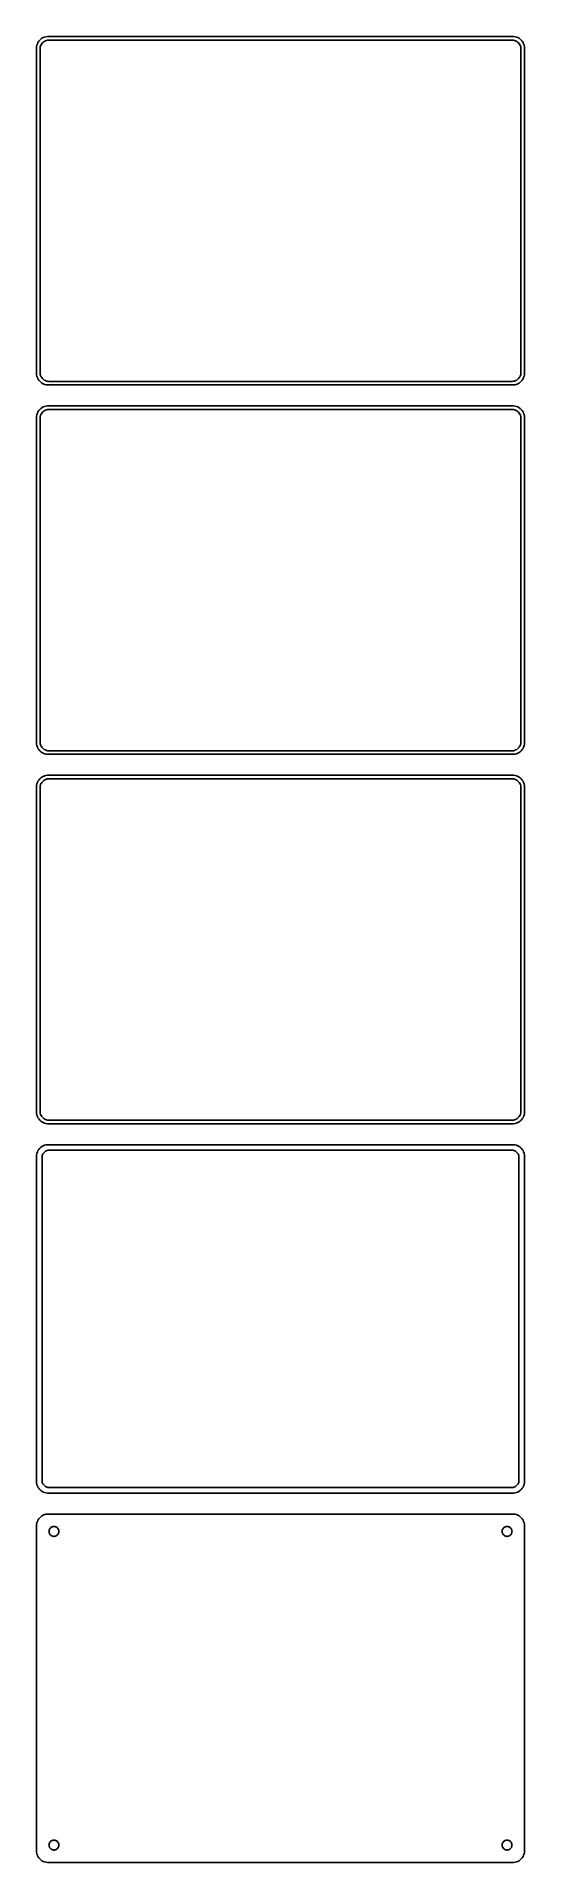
# Model space of a CAD drawing. Header units: metres. Extents: x -105 to 105, y 720 to 1506.
import ezdxf

# ---------------------------------------------------------------- set-up
doc = ezdxf.new("R2010")
doc.units = ezdxf.units.M

msp = doc.modelspace()

# ---------------------------------------------------------------- linework, layer by layer
for p, q in [((-104.961, 1501.63), (-105, 1501)), ((-104.843, 1502.24), (-104.961, 1501.63)), ((-104.649, 1502.84), (-104.843, 1502.24)), ((-104.382, 1503.41), (-104.649, 1502.84)), ((-104.045, 1503.94), (-104.382, 1503.41)), ((-103.645, 1504.42), (-104.045, 1503.94)), ((-103.187, 1504.85), (-103.645, 1504.42)), ((-103.468, 1501), (-103.374, 1501.49)), ((-103.374, 1501.49), (-103.219, 1501.97)), ((-103.219, 1501.97), (-103.005, 1502.43)), ((-102.679, 1505.22), (-103.187, 1504.85)), ((-103.005, 1502.43), (-102.736, 1502.85)), ((-102.736, 1502.85), (-102.416, 1503.24)), ((-102.129, 1505.52), (-102.679, 1505.22)), ((-102.416, 1503.24), (-102.05, 1503.58)), ((-101.545, 1505.76), (-102.129, 1505.52)), ((-102.05, 1503.58), (-101.643, 1503.88)), ((-101.643, 1503.88), (-101.203, 1504.12)), ((-100.937, 1505.91), (-101.545, 1505.76)), ((-101.203, 1504.12), (-100.736, 1504.3)), ((-100.314, 1505.99), (-100.937, 1505.91)), ((-100.736, 1504.3), (-100.25, 1504.43)), ((100.314, 1505.99), (-100.314, 1505.99)), ((-100.25, 1504.43), (-99.7512, 1504.49)), ((-99.7512, 1504.49), (99.7512, 1504.49)), ((99.7512, 1504.49), (100.25, 1504.43)), ((100.25, 1504.43), (100.736, 1504.3)), ((100.937, 1505.91), (100.314, 1505.99)), ((100.736, 1504.3), (101.203, 1504.12)), ((101.545, 1505.76), (100.937, 1505.91)), ((101.203, 1504.12), (101.643, 1503.88)), ((102.129, 1505.52), (101.545, 1505.76)), ((101.643, 1503.88), (102.05, 1503.58)), ((102.05, 1503.58), (102.416, 1503.24)), ((102.679, 1505.22), (102.129, 1505.52)), ((102.416, 1503.24), (102.736, 1502.85)), ((103.187, 1504.85), (102.679, 1505.22)), ((102.736, 1502.85), (103.005, 1502.43)), ((103.005, 1502.43), (103.219, 1501.97)), ((103.645, 1504.42), (103.187, 1504.85)), ((103.219, 1501.97), (103.374, 1501.49)), ((103.374, 1501.49), (103.468, 1501)), ((104.045, 1503.94), (103.645, 1504.42)), ((104.382, 1503.41), (104.045, 1503.94)), ((104.649, 1502.84), (104.382, 1503.41)), ((104.843, 1502.24), (104.649, 1502.84)), ((104.961, 1501.63), (104.843, 1502.24)), ((105, 1501), (104.961, 1501.63)), ((-105, 1501), (-105, 1361)), ((-103.5, 1500.5), (-103.468, 1501)), ((-103.5, 1361.5), (-103.5, 1500.5)), ((103.468, 1501), (103.5, 1500.5)), ((103.5, 1500.5), (103.5, 1361.5)), ((105, 1361), (105, 1501)), ((-105, 1361), (-104.961, 1360.37)), ((-104.961, 1360.37), (-104.843, 1359.76)), ((-104.843, 1359.76), (-104.649, 1359.16)), ((-103.468, 1361), (-103.5, 1361.5)), ((-103.374, 1360.51), (-103.468, 1361)), ((-103.219, 1360.03), (-103.374, 1360.51)), ((-103.005, 1359.57), (-103.219, 1360.03)), ((103.219, 1360.03), (103.005, 1359.57)), ((103.374, 1360.51), (103.219, 1360.03)), ((103.468, 1361), (103.374, 1360.51)), ((103.5, 1361.5), (103.468, 1361)), ((104.649, 1359.16), (104.843, 1359.76)), ((104.843, 1359.76), (104.961, 1360.37)), ((104.961, 1360.37), (105, 1361)), ((-104.649, 1359.16), (-104.382, 1358.59)), ((-104.382, 1358.59), (-104.045, 1358.06)), ((-104.045, 1358.06), (-103.645, 1357.58)), ((-103.645, 1357.58), (-103.187, 1357.15)), ((-103.187, 1357.15), (-102.679, 1356.78)), ((-102.736, 1359.15), (-103.005, 1359.57)), ((-102.416, 1358.76), (-102.736, 1359.15)), ((-102.679, 1356.78), (-102.129, 1356.48)), ((-102.05, 1358.42), (-102.416, 1358.76)), ((-102.129, 1356.48), (-101.545, 1356.24)), ((-101.643, 1358.12), (-102.05, 1358.42)), ((-101.203, 1357.88), (-101.643, 1358.12)), ((-101.545, 1356.24), (-100.937, 1356.09)), ((-100.736, 1357.7), (-101.203, 1357.88)), ((-100.937, 1356.09), (-100.314, 1356.01)), ((-100.25, 1357.57), (-100.736, 1357.7)), ((-100.314, 1356.01), (100.314, 1356.01)), ((-99.7512, 1357.51), (-100.25, 1357.57)), ((99.7512, 1357.51), (-99.7512, 1357.51)), ((100.25, 1357.57), (99.7512, 1357.51)), ((100.736, 1357.7), (100.25, 1357.57)), ((100.314, 1356.01), (100.937, 1356.09)), ((101.203, 1357.88), (100.736, 1357.7)), ((100.937, 1356.09), (101.545, 1356.24)), ((101.643, 1358.12), (101.203, 1357.88)), ((101.545, 1356.24), (102.129, 1356.48)), ((102.05, 1358.42), (101.643, 1358.12)), ((102.416, 1358.76), (102.05, 1358.42)), ((102.129, 1356.48), (102.679, 1356.78)), ((102.736, 1359.15), (102.416, 1358.76)), ((102.679, 1356.78), (103.187, 1357.15)), ((103.005, 1359.57), (102.736, 1359.15)), ((103.187, 1357.15), (103.645, 1357.58)), ((103.645, 1357.58), (104.045, 1358.06)), ((104.045, 1358.06), (104.382, 1358.59)), ((104.382, 1358.59), (104.649, 1359.16)), ((-104.382, 1344.41), (-104.649, 1343.84)), ((-104.045, 1344.94), (-104.382, 1344.41)), ((-103.645, 1345.42), (-104.045, 1344.94)), ((-103.187, 1345.85), (-103.645, 1345.42)), ((-102.679, 1346.22), (-103.187, 1345.85)), ((-102.736, 1343.85), (-102.416, 1344.24)), ((-102.129, 1346.52), (-102.679, 1346.22)), ((-102.416, 1344.24), (-102.05, 1344.58)), ((-101.545, 1346.76), (-102.129, 1346.52)), ((-102.05, 1344.58), (-101.643, 1344.88)), ((-101.643, 1344.88), (-101.203, 1345.12)), ((-100.937, 1346.91), (-101.545, 1346.76)), ((-101.203, 1345.12), (-100.736, 1345.3)), ((-100.314, 1346.99), (-100.937, 1346.91)), ((-100.736, 1345.3), (-100.25, 1345.43)), ((100.314, 1346.99), (-100.314, 1346.99)), ((-100.25, 1345.43), (-99.7512, 1345.49)), ((-99.7512, 1345.49), (99.7512, 1345.49)), ((99.7512, 1345.49), (100.25, 1345.43)), ((100.25, 1345.43), (100.736, 1345.3)), ((100.937, 1346.91), (100.314, 1346.99)), ((100.736, 1345.3), (101.203, 1345.12)), ((101.545, 1346.76), (100.937, 1346.91)), ((101.203, 1345.12), (101.643, 1344.88)), ((102.129, 1346.52), (101.545, 1346.76)), ((101.643, 1344.88), (102.05, 1344.58)), ((102.05, 1344.58), (102.416, 1344.24)), ((102.679, 1346.22), (102.129, 1346.52)), ((102.416, 1344.24), (102.736, 1343.85)), ((103.187, 1345.85), (102.679, 1346.22)), ((103.645, 1345.42), (103.187, 1345.85)), ((104.045, 1344.94), (103.645, 1345.42)), ((104.382, 1344.41), (104.045, 1344.94)), ((104.649, 1343.84), (104.382, 1344.41)), ((-104.961, 1342.63), (-105, 1342)), ((-105, 1342), (-105, 1202)), ((-104.843, 1343.24), (-104.961, 1342.63)), ((-104.649, 1343.84), (-104.843, 1343.24)), ((-103.5, 1341.5), (-103.468, 1342)), ((-103.5, 1202.5), (-103.5, 1341.5)), ((-103.468, 1342), (-103.374, 1342.49)), ((-103.374, 1342.49), (-103.219, 1342.97)), ((-103.219, 1342.97), (-103.005, 1343.43)), ((-103.005, 1343.43), (-102.736, 1343.85)), ((102.736, 1343.85), (103.005, 1343.43)), ((103.005, 1343.43), (103.219, 1342.97)), ((103.219, 1342.97), (103.374, 1342.49)), ((103.374, 1342.49), (103.468, 1342)), ((103.468, 1342), (103.5, 1341.5)), ((103.5, 1341.5), (103.5, 1202.5)), ((104.843, 1343.24), (104.649, 1343.84)), ((104.961, 1342.63), (104.843, 1343.24)), ((105, 1342), (104.961, 1342.63)), ((105, 1202), (105, 1342)), ((-105, 1202), (-104.961, 1201.37)), ((-104.961, 1201.37), (-104.843, 1200.76)), ((-104.843, 1200.76), (-104.649, 1200.16)), ((-104.649, 1200.16), (-104.382, 1199.59)), ((-104.382, 1199.59), (-104.045, 1199.06)), ((-104.045, 1199.06), (-103.645, 1198.58)), ((-103.645, 1198.58), (-103.187, 1198.15)), ((-103.468, 1202), (-103.5, 1202.5)), ((-103.374, 1201.51), (-103.468, 1202)), ((-103.219, 1201.03), (-103.374, 1201.51)), ((-103.005, 1200.57), (-103.219, 1201.03)), ((-103.187, 1198.15), (-102.679, 1197.78)), ((-102.736, 1200.15), (-103.005, 1200.57)), ((-102.416, 1199.76), (-102.736, 1200.15)), ((-102.679, 1197.78), (-102.129, 1197.48)), ((-102.05, 1199.42), (-102.416, 1199.76)), ((-102.129, 1197.48), (-101.545, 1197.24)), ((-101.643, 1199.12), (-102.05, 1199.42)), ((-101.203, 1198.88), (-101.643, 1199.12)), ((-101.545, 1197.24), (-100.937, 1197.09)), ((-100.736, 1198.7), (-101.203, 1198.88)), ((-100.937, 1197.09), (-100.314, 1197.01)), ((-100.25, 1198.57), (-100.736, 1198.7)), ((-100.314, 1197.01), (100.314, 1197.01)), ((-99.7512, 1198.51), (-100.25, 1198.57)), ((99.7512, 1198.51), (-99.7512, 1198.51)), ((100.25, 1198.57), (99.7512, 1198.51)), ((100.736, 1198.7), (100.25, 1198.57)), ((100.314, 1197.01), (100.937, 1197.09)), ((101.203, 1198.88), (100.736, 1198.7)), ((100.937, 1197.09), (101.545, 1197.24)), ((101.643, 1199.12), (101.203, 1198.88)), ((101.545, 1197.24), (102.129, 1197.48)), ((102.05, 1199.42), (101.643, 1199.12)), ((102.416, 1199.76), (102.05, 1199.42)), ((102.129, 1197.48), (102.679, 1197.78)), ((102.736, 1200.15), (102.416, 1199.76)), ((102.679, 1197.78), (103.187, 1198.15)), ((103.005, 1200.57), (102.736, 1200.15)), ((103.219, 1201.03), (103.005, 1200.57)), ((103.187, 1198.15), (103.645, 1198.58)), ((103.374, 1201.51), (103.219, 1201.03)), ((103.468, 1202), (103.374, 1201.51)), ((103.5, 1202.5), (103.468, 1202)), ((103.645, 1198.58), (104.045, 1199.06)), ((104.045, 1199.06), (104.382, 1199.59)), ((104.382, 1199.59), (104.649, 1200.16)), ((104.649, 1200.16), (104.843, 1200.76)), ((104.843, 1200.76), (104.961, 1201.37)), ((104.961, 1201.37), (105, 1202)), ((-103.187, 1186.85), (-103.645, 1186.42)), ((-102.679, 1187.22), (-103.187, 1186.85)), ((-102.129, 1187.52), (-102.679, 1187.22)), ((-101.545, 1187.76), (-102.129, 1187.52)), ((-100.937, 1187.91), (-101.545, 1187.76)), ((-100.314, 1187.99), (-100.937, 1187.91)), ((100.314, 1187.99), (-100.314, 1187.99)), ((100.937, 1187.91), (100.314, 1187.99)), ((101.545, 1187.76), (100.937, 1187.91)), ((102.129, 1187.52), (101.545, 1187.76)), ((102.679, 1187.22), (102.129, 1187.52)), ((103.187, 1186.85), (102.679, 1187.22)), ((103.645, 1186.42), (103.187, 1186.85)), ((-104.961, 1183.63), (-105, 1183)), ((-105, 1183), (-105, 1043)), ((-104.843, 1184.24), (-104.961, 1183.63)), ((-104.649, 1184.84), (-104.843, 1184.24)), ((-104.382, 1185.41), (-104.649, 1184.84)), ((-104.045, 1185.94), (-104.382, 1185.41)), ((-103.645, 1186.42), (-104.045, 1185.94)), ((-103.5, 1182.5), (-103.468, 1183)), ((-103.5, 1043.5), (-103.5, 1182.5)), ((-103.468, 1183), (-103.374, 1183.49)), ((-103.374, 1183.49), (-103.219, 1183.97)), ((-103.219, 1183.97), (-103.005, 1184.43)), ((-103.005, 1184.43), (-102.736, 1184.85)), ((-102.736, 1184.85), (-102.416, 1185.24)), ((-102.416, 1185.24), (-102.05, 1185.58)), ((-102.05, 1185.58), (-101.643, 1185.88)), ((-101.643, 1185.88), (-101.203, 1186.12)), ((-101.203, 1186.12), (-100.736, 1186.3)), ((-100.736, 1186.3), (-100.25, 1186.43)), ((-100.25, 1186.43), (-99.7512, 1186.49)), ((-99.7512, 1186.49), (99.7512, 1186.49)), ((99.7512, 1186.49), (100.25, 1186.43)), ((100.25, 1186.43), (100.736, 1186.3)), ((100.736, 1186.3), (101.203, 1186.12)), ((101.203, 1186.12), (101.643, 1185.88)), ((101.643, 1185.88), (102.05, 1185.58)), ((102.05, 1185.58), (102.416, 1185.24)), ((102.416, 1185.24), (102.736, 1184.85)), ((102.736, 1184.85), (103.005, 1184.43)), ((103.005, 1184.43), (103.219, 1183.97)), ((103.219, 1183.97), (103.374, 1183.49)), ((103.374, 1183.49), (103.468, 1183)), ((103.468, 1183), (103.5, 1182.5)), ((103.5, 1182.5), (103.5, 1043.5)), ((104.045, 1185.94), (103.645, 1186.42)), ((104.382, 1185.41), (104.045, 1185.94)), ((104.649, 1184.84), (104.382, 1185.41)), ((104.843, 1184.24), (104.649, 1184.84)), ((104.961, 1183.63), (104.843, 1184.24)), ((105, 1183), (104.961, 1183.63)), ((105, 1043), (105, 1183)), ((-105, 1043), (-104.961, 1042.37)), ((-104.961, 1042.37), (-104.843, 1041.76)), ((-104.843, 1041.76), (-104.649, 1041.16)), ((-104.649, 1041.16), (-104.382, 1040.59)), ((-104.382, 1040.59), (-104.045, 1040.06)), ((-104.045, 1040.06), (-103.645, 1039.58)), ((-103.645, 1039.58), (-103.187, 1039.15)), ((-103.468, 1043), (-103.5, 1043.5)), ((-103.374, 1042.51), (-103.468, 1043)), ((-103.219, 1042.03), (-103.374, 1042.51)), ((-103.005, 1041.57), (-103.219, 1042.03)), ((-103.187, 1039.15), (-102.679, 1038.78)), ((-102.736, 1041.15), (-103.005, 1041.57)), ((-102.416, 1040.76), (-102.736, 1041.15)), ((-102.679, 1038.78), (-102.129, 1038.48)), ((-102.05, 1040.42), (-102.416, 1040.76)), ((-102.129, 1038.48), (-101.545, 1038.24)), ((-101.643, 1040.12), (-102.05, 1040.42)), ((-101.203, 1039.88), (-101.643, 1040.12)), ((-101.545, 1038.24), (-100.937, 1038.09)), ((-100.736, 1039.7), (-101.203, 1039.88)), ((-100.937, 1038.09), (-100.314, 1038.01)), ((-100.25, 1039.57), (-100.736, 1039.7)), ((-100.314, 1038.01), (100.314, 1038.01)), ((-99.7512, 1039.51), (-100.25, 1039.57)), ((99.7512, 1039.51), (-99.7512, 1039.51)), ((100.25, 1039.57), (99.7512, 1039.51)), ((100.736, 1039.7), (100.25, 1039.57)), ((100.314, 1038.01), (100.937, 1038.09)), ((101.203, 1039.88), (100.736, 1039.7)), ((100.937, 1038.09), (101.545, 1038.24)), ((101.643, 1040.12), (101.203, 1039.88)), ((101.545, 1038.24), (102.129, 1038.48)), ((102.05, 1040.42), (101.643, 1040.12)), ((102.416, 1040.76), (102.05, 1040.42)), ((102.129, 1038.48), (102.679, 1038.78)), ((102.736, 1041.15), (102.416, 1040.76)), ((102.679, 1038.78), (103.187, 1039.15)), ((103.005, 1041.57), (102.736, 1041.15)), ((103.219, 1042.03), (103.005, 1041.57)), ((103.187, 1039.15), (103.645, 1039.58)), ((103.374, 1042.51), (103.219, 1042.03)), ((103.468, 1043), (103.374, 1042.51)), ((103.5, 1043.5), (103.468, 1043)), ((103.645, 1039.58), (104.045, 1040.06)), ((104.045, 1040.06), (104.382, 1040.59)), ((104.382, 1040.59), (104.649, 1041.16)), ((104.649, 1041.16), (104.843, 1041.76)), ((104.843, 1041.76), (104.961, 1042.37)), ((104.961, 1042.37), (105, 1043)), ((-104.961, 1024.63), (-105, 1024)), ((-105, 1024), (-105, 884)), ((-104.843, 1025.24), (-104.961, 1024.63)), ((-104.649, 1025.84), (-104.843, 1025.24)), ((-104.382, 1026.41), (-104.649, 1025.84)), ((-104.045, 1026.94), (-104.382, 1026.41)), ((-103.645, 1027.42), (-104.045, 1026.94)), ((-103.187, 1027.85), (-103.645, 1027.42)), ((-102.679, 1028.22), (-103.187, 1027.85)), ((-102.129, 1028.52), (-102.679, 1028.22)), ((-102.613, 1023.5), (-102.588, 1023.89)), ((-102.613, 884.5), (-102.613, 1023.5)), ((-102.588, 1023.89), (-102.515, 1024.27)), ((-102.515, 1024.27), (-102.394, 1024.65)), ((-102.394, 1024.65), (-102.228, 1025)), ((-102.228, 1025), (-102.018, 1025.33)), ((-101.545, 1028.76), (-102.129, 1028.52)), ((-102.018, 1025.33), (-101.769, 1025.63)), ((-101.769, 1025.63), (-101.484, 1025.9)), ((-100.937, 1028.91), (-101.545, 1028.76)), ((-101.484, 1025.9), (-101.168, 1026.13)), ((-101.168, 1026.13), (-100.825, 1026.32)), ((-100.314, 1028.99), (-100.937, 1028.91)), ((-100.825, 1026.32), (-100.462, 1026.46)), ((-100.462, 1026.46), (-100.083, 1026.56)), ((100.314, 1028.99), (-100.314, 1028.99)), ((-100.083, 1026.56), (-99.6955, 1026.61)), ((-99.6955, 1026.61), (99.6955, 1026.61)), ((99.6955, 1026.61), (100.083, 1026.56)), ((100.083, 1026.56), (100.462, 1026.46)), ((100.937, 1028.91), (100.314, 1028.99)), ((100.462, 1026.46), (100.825, 1026.32)), ((100.825, 1026.32), (101.168, 1026.13)), ((101.545, 1028.76), (100.937, 1028.91)), ((101.168, 1026.13), (101.484, 1025.9)), ((101.484, 1025.9), (101.769, 1025.63)), ((102.129, 1028.52), (101.545, 1028.76)), ((101.769, 1025.63), (102.018, 1025.33)), ((102.018, 1025.33), (102.228, 1025)), ((102.679, 1028.22), (102.129, 1028.52)), ((102.228, 1025), (102.394, 1024.65)), ((102.394, 1024.65), (102.515, 1024.27)), ((102.515, 1024.27), (102.588, 1023.89)), ((102.588, 1023.89), (102.613, 1023.5)), ((102.613, 1023.5), (102.613, 884.5)), ((103.187, 1027.85), (102.679, 1028.22)), ((103.645, 1027.42), (103.187, 1027.85)), ((104.045, 1026.94), (103.645, 1027.42)), ((104.382, 1026.41), (104.045, 1026.94)), ((104.649, 1025.84), (104.382, 1026.41)), ((104.843, 1025.24), (104.649, 1025.84)), ((104.961, 1024.63), (104.843, 1025.24)), ((105, 1024), (104.961, 1024.63)), ((105, 884), (105, 1024)), ((-105, 884), (-104.961, 883.373)), ((-104.961, 883.373), (-104.843, 882.757)), ((-104.843, 882.757), (-104.649, 882.159)), ((-104.649, 882.159), (-104.382, 881.591)), ((-104.382, 881.591), (-104.045, 881.061)), ((-104.045, 881.061), (-103.645, 880.577)), ((-103.645, 880.577), (-103.187, 880.147)), ((-102.588, 884.11), (-102.613, 884.5)), ((-102.515, 883.726), (-102.588, 884.11)), ((-102.394, 883.354), (-102.515, 883.726)), ((-102.228, 883), (-102.394, 883.354)), ((-102.018, 882.67), (-102.228, 883)), ((-101.769, 882.369), (-102.018, 882.67)), ((-101.484, 882.101), (-101.769, 882.369)), ((-101.168, 881.872), (-101.484, 882.101)), ((-100.825, 881.683), (-101.168, 881.872)), ((-100.462, 881.539), (-100.825, 881.683)), ((-100.083, 881.442), (-100.462, 881.539)), ((-99.6955, 881.393), (-100.083, 881.442)), ((99.6955, 881.393), (-99.6955, 881.393)), ((100.083, 881.442), (99.6955, 881.393)), ((100.462, 881.539), (100.083, 881.442)), ((100.825, 881.683), (100.462, 881.539)), ((101.168, 881.872), (100.825, 881.683)), ((101.484, 882.101), (101.168, 881.872)), ((101.769, 882.369), (101.484, 882.101)), ((102.018, 882.67), (101.769, 882.369)), ((102.228, 883), (102.018, 882.67)), ((102.394, 883.354), (102.228, 883)), ((102.515, 883.726), (102.394, 883.354)), ((102.588, 884.11), (102.515, 883.726)), ((102.613, 884.5), (102.588, 884.11)), ((103.187, 880.147), (103.645, 880.577)), ((103.645, 880.577), (104.045, 881.061)), ((104.045, 881.061), (104.382, 881.591)), ((104.382, 881.591), (104.649, 882.159)), ((104.649, 882.159), (104.843, 882.757)), ((104.843, 882.757), (104.961, 883.373)), ((104.961, 883.373), (105, 884)), ((-103.187, 880.147), (-102.679, 879.778)), ((-102.679, 879.778), (-102.129, 879.476)), ((-102.129, 879.476), (-101.545, 879.245)), ((-101.545, 879.245), (-100.937, 879.089)), ((-100.937, 879.089), (-100.314, 879.01)), ((-100.314, 879.01), (100.314, 879.01)), ((100.314, 879.01), (100.937, 879.089)), ((100.937, 879.089), (101.545, 879.245)), ((101.545, 879.245), (102.129, 879.476)), ((102.129, 879.476), (102.679, 879.778)), ((102.679, 879.778), (103.187, 880.147)), ((-104.961, 865.627), (-105, 865)), ((-105, 865), (-105, 725)), ((-104.843, 866.243), (-104.961, 865.627)), ((-104.649, 866.841), (-104.843, 866.243)), ((-104.382, 867.409), (-104.649, 866.841)), ((-104.045, 867.939), (-104.382, 867.409)), ((-103.645, 868.423), (-104.045, 867.939)), ((-103.187, 868.853), (-103.645, 868.423)), ((-102.679, 869.222), (-103.187, 868.853)), ((-102.129, 869.524), (-102.679, 869.222)), ((-101.545, 869.755), (-102.129, 869.524)), ((-100.937, 869.911), (-101.545, 869.755)), ((-100.314, 869.99), (-100.937, 869.911)), ((100.314, 869.99), (-100.314, 869.99)), ((-98.1598, 864.531), (-97.9001, 864.597)), ((-97.9001, 864.597), (-97.6341, 864.631)), ((-97.6341, 864.631), (-97.3659, 864.631)), ((-97.3659, 864.631), (-97.0999, 864.597)), ((-97.0999, 864.597), (-96.8401, 864.531)), ((96.8401, 864.531), (97.0999, 864.597)), ((97.0999, 864.597), (97.3659, 864.631)), ((97.3659, 864.631), (97.6341, 864.631)), ((97.6341, 864.631), (97.9001, 864.597)), ((97.9001, 864.597), (98.1598, 864.531)), ((100.937, 869.911), (100.314, 869.99)), ((101.545, 869.755), (100.937, 869.911)), ((102.129, 869.524), (101.545, 869.755)), ((102.679, 869.222), (102.129, 869.524)), ((103.187, 868.853), (102.679, 869.222)), ((103.645, 868.423), (103.187, 868.853)), ((104.045, 867.939), (103.645, 868.423)), ((104.382, 867.409), (104.045, 867.939)), ((104.649, 866.841), (104.382, 867.409)), ((104.843, 866.243), (104.649, 866.841)), ((104.961, 865.627), (104.843, 866.243)), ((105, 865), (104.961, 865.627)), ((105, 725), (105, 865)), ((-99.6353, 862.5), (-99.6185, 862.768)), ((-99.6185, 862.232), (-99.6353, 862.5)), ((-99.6185, 862.768), (-99.5682, 863.031)), ((-99.5682, 861.969), (-99.6185, 862.232)), ((-99.5682, 863.031), (-99.4853, 863.286)), ((-99.4853, 861.714), (-99.5682, 861.969)), ((-99.4853, 863.286), (-99.3712, 863.529)), ((-99.3712, 861.471), (-99.4853, 861.714)), ((-99.3712, 863.529), (-99.2275, 863.755)), ((-99.2275, 861.245), (-99.3712, 861.471)), ((-99.2275, 863.755), (-99.0566, 863.962)), ((-99.0566, 861.038), (-99.2275, 861.245)), ((-99.0566, 863.962), (-98.8611, 864.145)), ((-98.8611, 860.855), (-99.0566, 861.038)), ((-98.8611, 864.145), (-98.6441, 864.303)), ((-98.6441, 860.697), (-98.8611, 860.855)), ((-98.6441, 864.303), (-98.4092, 864.432)), ((-98.4092, 860.568), (-98.6441, 860.697)), ((-98.4092, 864.432), (-98.1598, 864.531)), ((-98.1598, 860.469), (-98.4092, 860.568)), ((-97.9001, 860.403), (-98.1598, 860.469)), ((-97.6341, 860.369), (-97.9001, 860.403)), ((-97.3659, 860.369), (-97.6341, 860.369)), ((-97.0999, 860.403), (-97.3659, 860.369)), ((-96.8401, 860.469), (-97.0999, 860.403)), ((-96.8401, 864.531), (-96.5908, 864.432)), ((-96.5908, 860.568), (-96.8401, 860.469)), ((-96.5908, 864.432), (-96.3559, 864.303)), ((-96.3559, 860.697), (-96.5908, 860.568)), ((-96.3559, 864.303), (-96.1389, 864.145)), ((-96.1389, 860.855), (-96.3559, 860.697)), ((-96.1389, 864.145), (-95.9434, 863.962)), ((-95.9434, 861.038), (-96.1389, 860.855)), ((-95.9434, 863.962), (-95.7725, 863.755)), ((-95.7725, 861.245), (-95.9434, 861.038)), ((-95.7725, 863.755), (-95.6288, 863.529)), ((-95.6288, 861.471), (-95.7725, 861.245)), ((-95.6288, 863.529), (-95.5146, 863.286)), ((-95.5146, 861.714), (-95.6288, 861.471)), ((-95.5146, 863.286), (-95.4318, 863.031)), ((-95.4318, 861.969), (-95.5146, 861.714)), ((-95.4318, 863.031), (-95.3815, 862.768)), ((-95.3815, 862.232), (-95.4318, 861.969)), ((-95.3815, 862.768), (-95.3647, 862.5)), ((-95.3647, 862.5), (-95.3815, 862.232)), ((95.3647, 862.5), (95.3815, 862.768)), ((95.3815, 862.232), (95.3647, 862.5)), ((95.3815, 862.768), (95.4318, 863.031)), ((95.4318, 861.969), (95.3815, 862.232)), ((95.4318, 863.031), (95.5146, 863.286)), ((95.5146, 861.714), (95.4318, 861.969)), ((95.5146, 863.286), (95.6288, 863.529)), ((95.6288, 861.471), (95.5146, 861.714)), ((95.6288, 863.529), (95.7725, 863.755)), ((95.7725, 861.245), (95.6288, 861.471)), ((95.7725, 863.755), (95.9434, 863.962)), ((95.9434, 861.038), (95.7725, 861.245)), ((95.9434, 863.962), (96.1389, 864.145)), ((96.1389, 860.855), (95.9434, 861.038)), ((96.1389, 864.145), (96.3559, 864.303)), ((96.3559, 860.697), (96.1389, 860.855)), ((96.3559, 864.303), (96.5908, 864.432)), ((96.5908, 860.568), (96.3559, 860.697)), ((96.5908, 864.432), (96.8401, 864.531)), ((96.8401, 860.469), (96.5908, 860.568)), ((97.0999, 860.403), (96.8401, 860.469)), ((97.3659, 860.369), (97.0999, 860.403)), ((97.6341, 860.369), (97.3659, 860.369)), ((97.9001, 860.403), (97.6341, 860.369)), ((98.1598, 860.469), (97.9001, 860.403)), ((98.1598, 864.531), (98.4092, 864.432)), ((98.4092, 860.568), (98.1598, 860.469)), ((98.4092, 864.432), (98.6441, 864.303)), ((98.6441, 860.697), (98.4092, 860.568)), ((98.6441, 864.303), (98.8611, 864.145)), ((98.8611, 860.855), (98.6441, 860.697)), ((98.8611, 864.145), (99.0566, 863.962)), ((99.0566, 861.038), (98.8611, 860.855)), ((99.0566, 863.962), (99.2275, 863.755)), ((99.2275, 861.245), (99.0566, 861.038)), ((99.2275, 863.755), (99.3712, 863.529)), ((99.3712, 861.471), (99.2275, 861.245)), ((99.3712, 863.529), (99.4853, 863.286)), ((99.4853, 861.714), (99.3712, 861.471)), ((99.4853, 863.286), (99.5682, 863.031)), ((99.5682, 861.969), (99.4853, 861.714)), ((99.5682, 863.031), (99.6185, 862.768)), ((99.6185, 862.232), (99.5682, 861.969)), ((99.6185, 862.768), (99.6353, 862.5)), ((99.6353, 862.5), (99.6185, 862.232)), ((-105, 725), (-104.961, 724.373)), ((-104.961, 724.373), (-104.843, 723.757)), ((-104.843, 723.757), (-104.649, 723.159)), ((-104.649, 723.159), (-104.382, 722.591)), ((-99.6353, 727.5), (-99.6185, 727.768)), ((-99.6185, 727.232), (-99.6353, 727.5)), ((-99.6185, 727.768), (-99.5682, 728.031)), ((-99.5682, 726.969), (-99.6185, 727.232)), ((-99.5682, 728.031), (-99.4853, 728.286)), ((-99.4853, 726.714), (-99.5682, 726.969)), ((-99.4853, 728.286), (-99.3712, 728.529)), ((-99.3712, 726.471), (-99.4853, 726.714)), ((-99.3712, 728.529), (-99.2275, 728.755)), ((-99.2275, 726.245), (-99.3712, 726.471)), ((-99.2275, 728.755), (-99.0566, 728.962)), ((-99.0566, 726.038), (-99.2275, 726.245)), ((-99.0566, 728.962), (-98.8611, 729.145)), ((-98.8611, 725.855), (-99.0566, 726.038)), ((-98.8611, 729.145), (-98.6441, 729.303)), ((-98.6441, 725.697), (-98.8611, 725.855)), ((-98.6441, 729.303), (-98.4092, 729.432)), ((-98.4092, 725.568), (-98.6441, 725.697)), ((-98.4092, 729.432), (-98.1598, 729.531)), ((-98.1598, 725.469), (-98.4092, 725.568)), ((-98.1598, 729.531), (-97.9001, 729.597)), ((-97.9001, 725.403), (-98.1598, 725.469)), ((-97.9001, 729.597), (-97.6341, 729.631)), ((-97.6341, 725.369), (-97.9001, 725.403)), ((-97.6341, 729.631), (-97.3659, 729.631)), ((-97.3659, 725.369), (-97.6341, 725.369)), ((-97.3659, 729.631), (-97.0999, 729.597)), ((-97.0999, 725.403), (-97.3659, 725.369)), ((-97.0999, 729.597), (-96.8401, 729.531)), ((-96.8401, 725.469), (-97.0999, 725.403)), ((-96.8401, 729.531), (-96.5908, 729.432)), ((-96.5908, 725.568), (-96.8401, 725.469)), ((-96.5908, 729.432), (-96.3559, 729.303)), ((-96.3559, 725.697), (-96.5908, 725.568)), ((-96.3559, 729.303), (-96.1389, 729.145)), ((-96.1389, 725.855), (-96.3559, 725.697)), ((-96.1389, 729.145), (-95.9434, 728.962)), ((-95.9434, 726.038), (-96.1389, 725.855)), ((-95.9434, 728.962), (-95.7725, 728.755)), ((-95.7725, 726.245), (-95.9434, 726.038)), ((-95.7725, 728.755), (-95.6288, 728.529)), ((-95.6288, 726.471), (-95.7725, 726.245)), ((-95.6288, 728.529), (-95.5146, 728.286)), ((-95.5146, 726.714), (-95.6288, 726.471)), ((-95.5146, 728.286), (-95.4318, 728.031)), ((-95.4318, 726.969), (-95.5146, 726.714)), ((-95.4318, 728.031), (-95.3815, 727.768)), ((-95.3815, 727.232), (-95.4318, 726.969)), ((-95.3815, 727.768), (-95.3647, 727.5)), ((-95.3647, 727.5), (-95.3815, 727.232)), ((95.3647, 727.5), (95.3815, 727.768)), ((95.3815, 727.232), (95.3647, 727.5)), ((95.3815, 727.768), (95.4318, 728.031)), ((95.4318, 726.969), (95.3815, 727.232)), ((95.4318, 728.031), (95.5146, 728.286)), ((95.5146, 726.714), (95.4318, 726.969)), ((95.5146, 728.286), (95.6288, 728.529)), ((95.6288, 726.471), (95.5146, 726.714)), ((95.6288, 728.529), (95.7725, 728.755)), ((95.7725, 726.245), (95.6288, 726.471)), ((95.7725, 728.755), (95.9434, 728.962)), ((95.9434, 726.038), (95.7725, 726.245)), ((95.9434, 728.962), (96.1389, 729.145)), ((96.1389, 725.855), (95.9434, 726.038)), ((96.1389, 729.145), (96.3559, 729.303)), ((96.3559, 725.697), (96.1389, 725.855)), ((96.3559, 729.303), (96.5908, 729.432)), ((96.5908, 725.568), (96.3559, 725.697)), ((96.5908, 729.432), (96.8401, 729.531)), ((96.8401, 725.469), (96.5908, 725.568)), ((96.8401, 729.531), (97.0999, 729.597)), ((97.0999, 725.403), (96.8401, 725.469)), ((97.0999, 729.597), (97.3659, 729.631)), ((97.3659, 725.369), (97.0999, 725.403)), ((97.3659, 729.631), (97.6341, 729.631)), ((97.6341, 725.369), (97.3659, 725.369)), ((97.6341, 729.631), (97.9001, 729.597)), ((97.9001, 725.403), (97.6341, 725.369)), ((97.9001, 729.597), (98.1598, 729.531)), ((98.1598, 725.469), (97.9001, 725.403)), ((98.1598, 729.531), (98.4092, 729.432)), ((98.4092, 725.568), (98.1598, 725.469)), ((98.4092, 729.432), (98.6441, 729.303)), ((98.6441, 725.697), (98.4092, 725.568)), ((98.6441, 729.303), (98.8611, 729.145)), ((98.8611, 725.855), (98.6441, 725.697)), ((98.8611, 729.145), (99.0566, 728.962)), ((99.0566, 726.038), (98.8611, 725.855)), ((99.0566, 728.962), (99.2275, 728.755)), ((99.2275, 726.245), (99.0566, 726.038)), ((99.2275, 728.755), (99.3712, 728.529)), ((99.3712, 726.471), (99.2275, 726.245)), ((99.3712, 728.529), (99.4853, 728.286)), ((99.4853, 726.714), (99.3712, 726.471)), ((99.4853, 728.286), (99.5682, 728.031)), ((99.5682, 726.969), (99.4853, 726.714)), ((99.5682, 728.031), (99.6185, 727.768)), ((99.6185, 727.232), (99.5682, 726.969)), ((99.6185, 727.768), (99.6353, 727.5)), ((99.6353, 727.5), (99.6185, 727.232)), ((104.382, 722.591), (104.649, 723.159)), ((104.649, 723.159), (104.843, 723.757)), ((104.843, 723.757), (104.961, 724.373)), ((104.961, 724.373), (105, 725)), ((-104.382, 722.591), (-104.045, 722.061)), ((-104.045, 722.061), (-103.645, 721.577)), ((-103.645, 721.577), (-103.187, 721.147)), ((-103.187, 721.147), (-102.679, 720.778)), ((-102.679, 720.778), (-102.129, 720.476)), ((-102.129, 720.476), (-101.545, 720.245)), ((-101.545, 720.245), (-100.937, 720.089)), ((-100.937, 720.089), (-100.314, 720.01)), ((-100.314, 720.01), (100.314, 720.01)), ((100.314, 720.01), (100.937, 720.089)), ((100.937, 720.089), (101.545, 720.245)), ((101.545, 720.245), (102.129, 720.476)), ((102.129, 720.476), (102.679, 720.778)), ((102.679, 720.778), (103.187, 721.147)), ((103.187, 721.147), (103.645, 721.577)), ((103.645, 721.577), (104.045, 722.061)), ((104.045, 722.061), (104.382, 722.591))]:
    msp.add_line(p, q)

doc.saveas('drawing.dxf')
